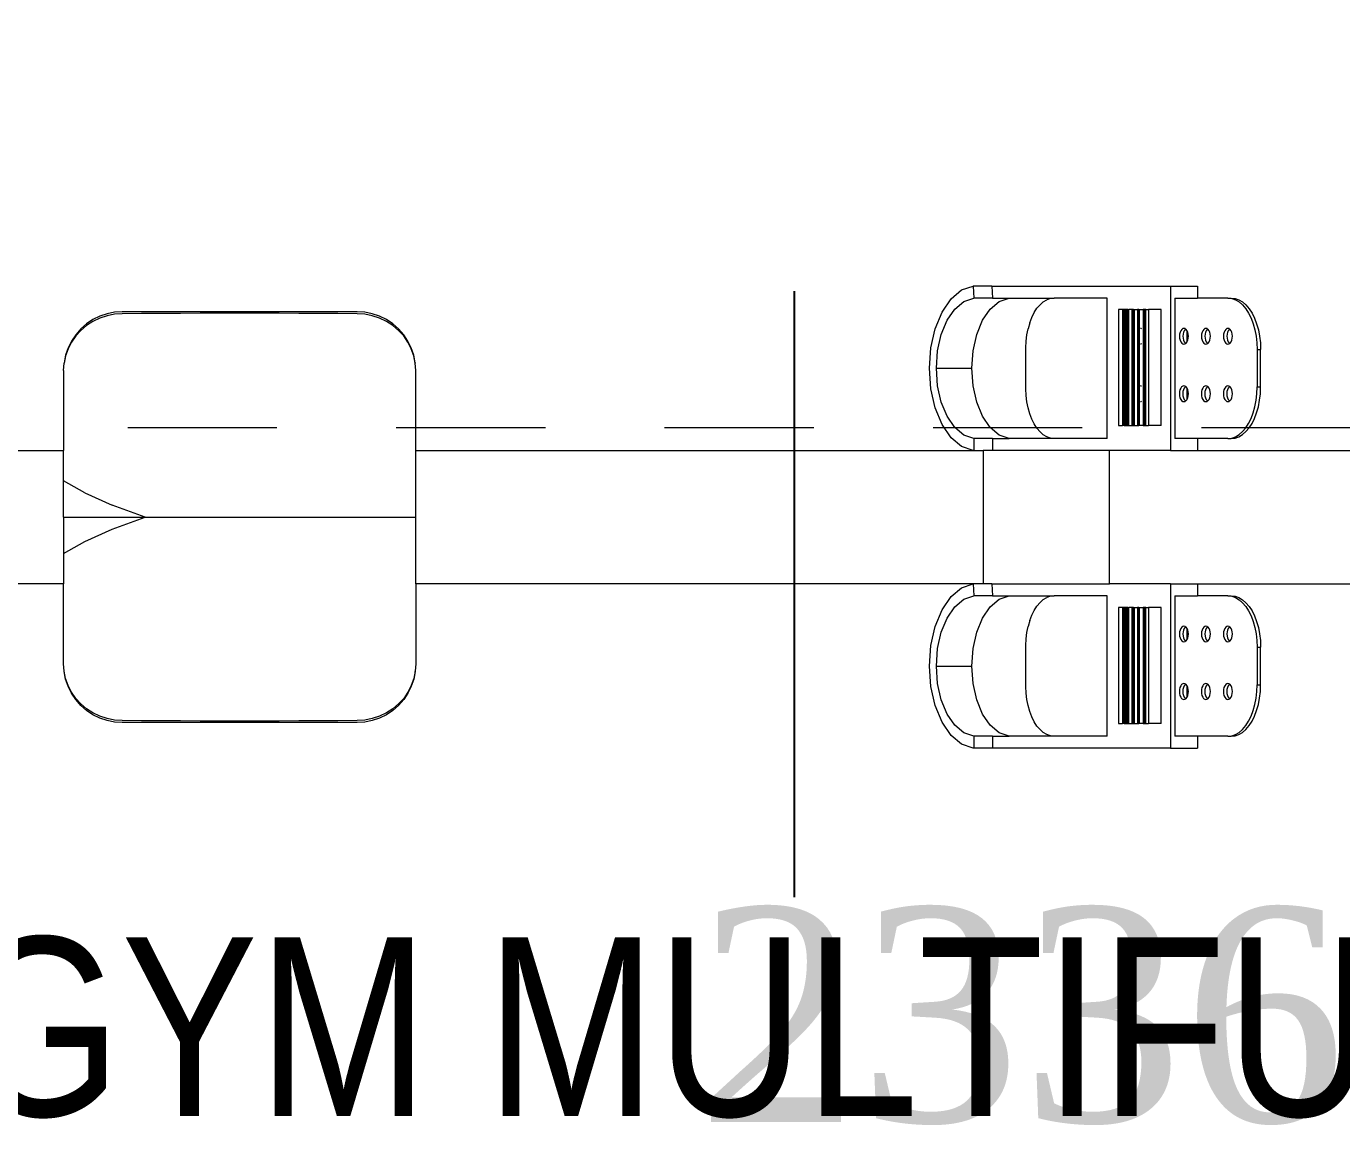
# Model space of a CAD drawing. Header units: millimetres. Extents: x -9564 to 494436, y -140371 to 4257.
# Drawn here: x 84.375 to 85.478, y 123.138 to 124.079 of the extents above; entities that cross this region are included whole.
import ezdxf
from ezdxf.enums import TextEntityAlignment as Align

# ---------------------------------------------------------------- set-up
doc = ezdxf.new("R2010")
doc.units = ezdxf.units.MM
doc.header["$MEASUREMENT"] = 0
doc.linetypes.add('DASHDOTX2', pattern=[50.8, 25.4, -12.7, 0, -12.7])
doc.linetypes.add('HIDDEN2', pattern=[0.1875, 0.125, -0.0625])
doc.layers.get('DEFPOINTS').update_dxf_attribs({"lineweight": 18})
doc.layers.add('1', color=5, linetype='Continuous')
doc.layers.add('TEXT', color=4, linetype='Continuous')
for name, color, linetype, lineweight in [('AS', 8, 'HIDDEN2', 5), ('Edges', 7, 'Continuous', 18), ('XR-KOP A3_MOZART$0$A-TXTKOP', 3, 'Continuous', 5)]:
    doc.layers.add(name, color=color, linetype=linetype, lineweight=lineweight)
doc.styles.add('Arial Narrow', font='ARIALN.TTF')
doc.styles.add('HAND', font='ROMAND.SHX', dxfattribs={"width": 0.8, "height": 250})
doc.styles.add('style2', font='times.ttf', dxfattribs={"height": 0.18})
doc.styles.add('XR-KOP A3_MOZART$0$ROMAND', font='romand.shx', dxfattribs={"height": 2, "bigfont": 'bigfont.shx'})
doc.dimstyles.new('ISO-25', dxfattribs={"dimtxt": 0.18, "dimasz": 0.12, "dimexe": 0.1, "dimexo": 0.1, "dimgap": 0.0625, "dimtad": 1, "dimtoh": 1, "dimdec": 0, "dimlfac": 1000, "dimtxsty": 'style2', "dimblk": 'ARCHTICK', "dimcen": 0.15, "dimclrd": 1, "dimclre": 1, "dimclrt": 4, "dimadec": 0, "dimazin": 0, "dimtfac": 1, "dimtdec": 0, "dimtmove": 0, "dimatfit": 3, "dimldrblk": 'OBLIQUE', "dimfxl": 1, "dimarcsym": 0})

# ---------------------------------------------------------------- blocks, each defined once
blk = doc.blocks.new('as2')
at = {"layer": 'AS'}
blk.add_line((242.9446, 160.0775), (256.2148, 160.0775), dxfattribs=at)
blk = doc.blocks.new('pot2')
at = {"layer": '1', "linetype": 'DASHDOTX2', "ltscale": 0.02}
blk.add_lwpolyline([(170.5051, 148.8386), (170.8821, 148.8386), (170.8821, 171.6414), (170.5051, 171.6414)], dxfattribs=at)
blk = doc.blocks.new('romaplan')
at = {"layer": 'Edges'}
for p, q in [((65.902, 32.971), (64.762, 32.971)), ((64.762, 32.971), (64.762, 32.468)), ((65.902, 32.971), (65.902, 26.077)), ((73.384, 32.971), (65.902, 32.971)), ((73.384, 32.971), (73.356, 32.468)), ((73.384, 32.971), (74.173, 32.971)), ((74.173, 32.971), (74.145, 32.468)), ((74.654, 32.805), (74.173, 32.971)), ((75.096, 32.434), (74.654, 32.805)), ((62.604, 32.022), (62.484, 31.836)), ((62.738, 32.179), (62.604, 32.022)), ((62.748, 32.022), (62.627, 31.836)), ((62.881, 32.304), (62.738, 32.179)), ((62.881, 32.179), (62.748, 32.022)), ((63.033, 32.395), (62.881, 32.304)), ((63.025, 32.304), (62.881, 32.179)), ((63.177, 32.395), (63.025, 32.304)), ((63.191, 32.45), (63.033, 32.395)), ((63.334, 32.45), (63.177, 32.395)), ((63.351, 32.468), (63.191, 32.45)), ((63.494, 32.468), (63.334, 32.45)), ((63.494, 32.468), (63.351, 32.468)), ((63.494, 32.468), (64.762, 32.468)), ((65.717, 32.468), (64.762, 32.468)), ((65.717, 32.468), (65.717, 26.579)), ((66.286, 27.12), (66.286, 31.984)), ((66.286, 31.984), (66.824, 31.984)), ((66.824, 31.984), (66.824, 27.12)), ((66.933, 31.984), (66.824, 31.984)), ((66.933, 27.12), (66.933, 31.984)), ((66.933, 31.984), (66.984, 31.984)), ((66.984, 31.984), (66.984, 27.12)), ((66.994, 31.984), (66.984, 31.984)), ((66.994, 31.984), (66.994, 27.12)), ((66.994, 31.984), (67.052, 31.984)), ((67.052, 31.984), (67.052, 27.12)), ((67.217, 31.984), (67.052, 31.984)), ((67.217, 31.984), (67.217, 27.12)), ((67.228, 31.984), (67.217, 31.984)), ((67.228, 31.984), (67.228, 27.12)), ((67.228, 31.984), (67.289, 31.984)), ((67.289, 31.984), (67.289, 27.12)), ((67.408, 31.984), (67.289, 31.984)), ((67.408, 27.12), (67.408, 31.984)), ((67.454, 31.984), (67.408, 31.984)), ((67.454, 31.984), (67.454, 27.12)), ((67.454, 31.984), (67.466, 31.984)), ((67.466, 31.984), (67.466, 27.12)), ((67.466, 31.984), (67.527, 31.984)), ((67.527, 31.984), (67.527, 27.12)), ((67.527, 31.984), (67.646, 31.984)), ((67.646, 27.12), (67.646, 31.984)), ((67.692, 31.984), (67.646, 31.984)), ((67.692, 31.984), (67.692, 27.12)), ((67.692, 31.984), (67.704, 31.984)), ((67.704, 31.984), (67.704, 27.12)), ((67.704, 31.984), (67.765, 31.984)), ((67.765, 31.984), (67.782, 31.984)), ((67.765, 31.984), (67.765, 27.12)), ((67.782, 31.984), (67.798, 31.984)), ((67.782, 31.984), (67.782, 27.12)), ((67.798, 31.984), (67.815, 31.984)), ((67.798, 31.984), (67.798, 27.12)), ((67.815, 31.984), (67.815, 27.12)), ((67.815, 31.984), (67.831, 31.984)), ((67.831, 31.984), (67.847, 31.984)), ((67.831, 31.984), (67.831, 27.12)), ((67.847, 31.984), (67.862, 31.984)), ((67.847, 31.984), (67.847, 27.12)), ((67.862, 31.984), (67.875, 31.984)), ((67.862, 31.984), (67.862, 27.12)), ((67.875, 31.984), (67.875, 27.12)), ((67.875, 31.984), (67.888, 31.984)), ((67.888, 31.984), (67.899, 31.984)), ((67.888, 31.984), (67.888, 27.12)), ((67.899, 31.984), (67.899, 27.12)), ((67.899, 31.984), (67.909, 31.984)), ((67.909, 31.984), (67.918, 31.984)), ((67.909, 31.984), (67.909, 27.12)), ((67.918, 31.984), (67.918, 27.12)), ((67.918, 31.984), (68.075, 31.984)), ((68.075, 31.984), (68.075, 27.12)), ((68.549, 26.579), (68.549, 32.468)), ((68.549, 32.468), (70.778, 32.468)), ((70.778, 32.468), (70.932, 32.451)), ((72.659, 32.468), (70.778, 32.468)), ((70.932, 32.451), (71.084, 32.397)), ((71.23, 32.31), (71.084, 32.397)), ((71.23, 32.31), (71.369, 32.19)), ((71.369, 32.19), (71.497, 32.038)), ((71.614, 31.859), (71.497, 32.038)), ((73.077, 32.324), (72.659, 32.468)), ((73.356, 32.468), (72.659, 32.468)), ((73.455, 32.007), (73.077, 32.324)), ((73.356, 32.468), (74.145, 32.468)), ((73.776, 31.536), (73.455, 32.007)), ((74.564, 32.324), (74.145, 32.468)), ((74.941, 32.007), (74.564, 32.324)), ((75.262, 31.536), (74.941, 32.007)), ((75.473, 31.882), (75.096, 32.434)), ((62.378, 31.624), (62.289, 31.389)), ((62.484, 31.836), (62.378, 31.624)), ((62.521, 31.624), (62.432, 31.389)), ((62.627, 31.836), (62.521, 31.624)), ((71.716, 31.654), (71.614, 31.859)), ((71.801, 31.428), (71.716, 31.654)), ((71.801, 31.428), (71.87, 31.184)), ((74.021, 30.939), (73.776, 31.536)), ((75.507, 30.939), (75.262, 31.536)), ((75.76, 31.183), (75.473, 31.882)), ((98.491, 31.384), (98.758, 31.563)), ((98.491, 31.317), (98.758, 31.49)), ((98.758, 31.563), (99.047, 31.705)), ((98.758, 31.49), (99.047, 31.628)), ((99.047, 31.705), (99.352, 31.809)), ((99.047, 31.628), (99.352, 31.728)), ((99.352, 31.809), (99.667, 31.871)), ((99.352, 31.728), (99.667, 31.788)), ((99.667, 31.871), (99.988, 31.892)), ((99.667, 31.788), (99.988, 31.809)), ((99.988, 31.892), (109.828, 31.892)), ((99.988, 31.809), (100.799, 31.816)), ((100.799, 31.816), (101.614, 31.822)), ((101.614, 31.822), (102.434, 31.826)), ((102.434, 31.826), (103.257, 31.83)), ((103.257, 31.83), (104.082, 31.832)), ((104.082, 31.832), (104.908, 31.832)), ((104.908, 31.832), (105.735, 31.832)), ((105.735, 31.832), (106.56, 31.83)), ((106.56, 31.83), (107.383, 31.826)), ((107.383, 31.826), (108.202, 31.822)), ((108.202, 31.822), (109.018, 31.816)), ((109.018, 31.816), (109.828, 31.809)), ((109.828, 31.892), (110.149, 31.871)), ((109.828, 31.809), (110.149, 31.788)), ((110.149, 31.871), (110.465, 31.809)), ((110.149, 31.788), (110.465, 31.728)), ((110.465, 31.809), (110.77, 31.705)), ((110.465, 31.728), (110.77, 31.628)), ((110.77, 31.705), (111.058, 31.563)), ((110.77, 31.628), (111.058, 31.49)), ((111.058, 31.563), (111.326, 31.384)), ((111.058, 31.49), (111.326, 31.317)), ((62.218, 31.135), (62.166, 30.868)), ((62.289, 31.389), (62.218, 31.135)), ((62.361, 31.135), (62.31, 30.868)), ((62.432, 31.389), (62.361, 31.135)), ((63.307, 30.868), (63.314, 30.953)), ((63.314, 30.953), (63.332, 31.032)), ((63.332, 31.032), (63.362, 31.1)), ((63.362, 31.1), (63.401, 31.153)), ((63.401, 31.153), (63.422, 31.168)), ((63.422, 31.168), (63.446, 31.185)), ((63.422, 31.168), (63.444, 31.153)), ((63.444, 31.153), (63.482, 31.1)), ((63.446, 31.185), (63.494, 31.197)), ((63.482, 31.1), (63.512, 31.032)), ((63.494, 31.197), (63.542, 31.185)), ((63.512, 31.032), (63.531, 30.953)), ((63.531, 30.953), (63.537, 30.868)), ((63.542, 31.185), (63.587, 31.153)), ((63.587, 31.153), (63.626, 31.1)), ((63.626, 31.1), (63.656, 31.032)), ((63.656, 31.032), (63.674, 30.953)), ((63.674, 30.953), (63.681, 30.868)), ((64.23, 30.868), (64.236, 30.953)), ((64.236, 30.953), (64.255, 31.032)), ((64.255, 31.032), (64.284, 31.1)), ((64.284, 31.1), (64.323, 31.153)), ((64.323, 31.153), (64.345, 31.168)), ((64.345, 31.168), (64.368, 31.185)), ((64.345, 31.168), (64.366, 31.153)), ((64.366, 31.153), (64.405, 31.1)), ((64.368, 31.185), (64.416, 31.197)), ((64.405, 31.1), (64.435, 31.032)), ((64.416, 31.197), (64.465, 31.185)), ((64.435, 31.032), (64.453, 30.953)), ((64.453, 30.953), (64.46, 30.868)), ((64.465, 31.185), (64.51, 31.153)), ((64.51, 31.153), (64.548, 31.1)), ((64.548, 31.1), (64.578, 31.032)), ((64.578, 31.032), (64.597, 30.953)), ((64.597, 30.953), (64.603, 30.868)), ((65.152, 30.868), (65.159, 30.953)), ((65.159, 30.953), (65.177, 31.032)), ((65.177, 31.032), (65.205, 31.095)), ((65.205, 31.095), (65.207, 31.1)), ((65.205, 30.64), (65.205, 31.095)), ((65.207, 31.1), (65.246, 31.153)), ((65.246, 31.153), (65.267, 31.168)), ((65.267, 31.168), (65.291, 31.185)), ((65.267, 31.168), (65.289, 31.153)), ((65.289, 31.153), (65.327, 31.1)), ((65.291, 31.185), (65.339, 31.197)), ((65.327, 31.1), (65.357, 31.032)), ((65.339, 31.197), (65.387, 31.185)), ((65.357, 31.032), (65.376, 30.953)), ((65.376, 30.953), (65.382, 30.868)), ((65.387, 31.185), (65.432, 31.153)), ((65.432, 31.153), (65.471, 31.1)), ((65.471, 31.1), (65.5, 31.032)), ((65.5, 31.032), (65.519, 30.953)), ((65.519, 30.953), (65.525, 30.868)), ((67.121, 31.175), (67.135, 31.185)), ((67.135, 31.185), (67.152, 31.189)), ((71.919, 30.926), (71.87, 31.184)), ((71.95, 30.659), (71.919, 30.926)), ((74.174, 30.254), (74.021, 30.939)), ((75.661, 30.254), (75.507, 30.939)), ((75.939, 30.38), (75.76, 31.183)), ((97.858, 30.662), (98.037, 30.93)), ((97.858, 30.62), (98.037, 30.879)), ((98.037, 30.93), (98.249, 31.172)), ((98.037, 30.879), (98.249, 31.113)), ((98.249, 31.172), (98.491, 31.384)), ((98.249, 31.113), (98.491, 31.317)), ((111.326, 31.384), (111.568, 31.172)), ((111.326, 31.317), (111.568, 31.113)), ((111.568, 31.172), (111.78, 30.93)), ((111.568, 31.113), (111.78, 30.879)), ((111.78, 30.93), (111.959, 30.662)), ((111.78, 30.879), (111.959, 30.62)), ((62.135, 30.591), (62.125, 30.309)), ((62.166, 30.868), (62.135, 30.591)), ((62.279, 30.591), (62.268, 30.309)), ((62.31, 30.868), (62.279, 30.591)), ((63.314, 30.783), (63.307, 30.868)), ((63.332, 30.704), (63.314, 30.783)), ((63.362, 30.635), (63.332, 30.704)), ((63.401, 30.583), (63.362, 30.635)), ((63.422, 30.568), (63.401, 30.583)), ((63.444, 30.583), (63.422, 30.568)), ((63.446, 30.55), (63.422, 30.568)), ((63.482, 30.635), (63.444, 30.583)), ((63.494, 30.539), (63.446, 30.55)), ((63.512, 30.704), (63.482, 30.635)), ((63.542, 30.55), (63.494, 30.539)), ((63.531, 30.783), (63.512, 30.704)), ((63.537, 30.868), (63.531, 30.783)), ((63.587, 30.583), (63.542, 30.55)), ((63.626, 30.635), (63.587, 30.583)), ((63.656, 30.704), (63.626, 30.635)), ((63.674, 30.783), (63.656, 30.704)), ((63.681, 30.868), (63.674, 30.783)), ((64.236, 30.783), (64.23, 30.868)), ((64.255, 30.704), (64.236, 30.783)), ((64.284, 30.635), (64.255, 30.704)), ((64.323, 30.583), (64.284, 30.635)), ((64.345, 30.568), (64.323, 30.583)), ((64.366, 30.583), (64.345, 30.568)), ((64.368, 30.55), (64.345, 30.568)), ((64.405, 30.635), (64.366, 30.583)), ((64.416, 30.539), (64.368, 30.55)), ((64.435, 30.704), (64.405, 30.635)), ((64.465, 30.55), (64.416, 30.539)), ((64.453, 30.783), (64.435, 30.704)), ((64.46, 30.868), (64.453, 30.783)), ((64.51, 30.583), (64.465, 30.55)), ((64.548, 30.635), (64.51, 30.583)), ((64.578, 30.704), (64.548, 30.635)), ((64.597, 30.783), (64.578, 30.704)), ((64.603, 30.868), (64.597, 30.783)), ((65.159, 30.783), (65.152, 30.868)), ((65.177, 30.704), (65.159, 30.783)), ((65.205, 30.64), (65.177, 30.704)), ((65.207, 30.635), (65.205, 30.64)), ((65.246, 30.583), (65.207, 30.635)), ((65.267, 30.568), (65.246, 30.583)), ((65.289, 30.583), (65.267, 30.568)), ((65.291, 30.55), (65.267, 30.568)), ((65.327, 30.635), (65.289, 30.583)), ((65.339, 30.539), (65.291, 30.55)), ((65.357, 30.704), (65.327, 30.635)), ((65.387, 30.55), (65.339, 30.539)), ((65.376, 30.783), (65.357, 30.704)), ((65.382, 30.868), (65.376, 30.783)), ((65.432, 30.583), (65.387, 30.55)), ((65.471, 30.635), (65.432, 30.583)), ((65.5, 30.704), (65.471, 30.635)), ((65.519, 30.783), (65.5, 30.704)), ((65.525, 30.868), (65.519, 30.783)), ((67.135, 30.55), (67.121, 30.561)), ((67.152, 30.547), (67.135, 30.55)), ((71.96, 30.387), (71.95, 30.659)), ((71.96, 28.66), (71.96, 30.387)), ((76, 29.524), (75.939, 30.38)), ((97.612, 30.069), (97.716, 30.374)), ((97.612, 30.047), (97.716, 30.342)), ((97.716, 30.374), (97.858, 30.662)), ((97.716, 30.342), (97.858, 30.62)), ((111.959, 30.662), (112.101, 30.374)), ((111.959, 30.62), (112.101, 30.342)), ((112.101, 30.374), (112.205, 30.069)), ((112.101, 30.342), (112.205, 30.047)), ((62.268, 30.309), (62.125, 30.309)), ((62.125, 28.739), (62.125, 30.309)), ((62.268, 30.309), (62.268, 28.739)), ((74.227, 29.524), (74.174, 30.254)), ((75.713, 29.524), (75.661, 30.254)), ((97.549, 29.753), (97.612, 30.069)), ((97.549, 29.742), (97.612, 30.047)), ((112.205, 30.069), (112.267, 29.753)), ((112.205, 30.047), (112.267, 29.742)), ((74.174, 28.793), (74.227, 29.524)), ((75.713, 29.524), (74.227, 29.524)), ((75.661, 28.793), (75.713, 29.524)), ((75.939, 28.668), (76, 29.524)), ((97.528, 29.432), (97.549, 29.742)), ((97.528, 26.077), (97.528, 29.432)), ((97.549, 29.753), (97.549, 29.742)), ((112.267, 29.753), (112.267, 29.742)), ((112.288, 29.432), (112.267, 29.742)), ((112.288, 29.432), (112.288, 26.077)), ((62.268, 28.739), (62.125, 28.739)), ((62.135, 28.457), (62.125, 28.739)), ((62.279, 28.457), (62.268, 28.739)), ((63.33, 28.623), (63.36, 28.692)), ((63.36, 28.692), (63.4, 28.745)), ((63.4, 28.745), (63.422, 28.762)), ((63.422, 28.762), (63.445, 28.778)), ((63.422, 28.762), (63.445, 28.745)), ((63.445, 28.778), (63.494, 28.79)), ((63.445, 28.745), (63.484, 28.692)), ((63.484, 28.692), (63.514, 28.623)), ((63.494, 28.79), (63.543, 28.778)), ((63.543, 28.778), (63.588, 28.745)), ((63.588, 28.745), (63.628, 28.692)), ((63.628, 28.692), (63.658, 28.623)), ((64.253, 28.623), (64.283, 28.692)), ((64.283, 28.692), (64.322, 28.745)), ((64.322, 28.745), (64.345, 28.762)), ((64.345, 28.762), (64.368, 28.778)), ((64.345, 28.762), (64.367, 28.745)), ((64.367, 28.745), (64.407, 28.692)), ((64.368, 28.778), (64.416, 28.79)), ((64.407, 28.692), (64.437, 28.623)), ((64.416, 28.79), (64.465, 28.778)), ((64.465, 28.778), (64.511, 28.745)), ((64.511, 28.745), (64.55, 28.692)), ((64.55, 28.692), (64.58, 28.623)), ((65.175, 28.623), (65.205, 28.691)), ((65.205, 28.692), (65.244, 28.745)), ((65.205, 28.691), (65.205, 28.692)), ((65.205, 28.223), (65.205, 28.691)), ((65.244, 28.745), (65.267, 28.762)), ((65.267, 28.762), (65.29, 28.778)), ((65.267, 28.762), (65.29, 28.745)), ((65.29, 28.778), (65.339, 28.79)), ((65.29, 28.745), (65.329, 28.692)), ((65.329, 28.692), (65.359, 28.623)), ((65.339, 28.79), (65.388, 28.778)), ((65.388, 28.778), (65.433, 28.745)), ((65.433, 28.745), (65.472, 28.692)), ((65.472, 28.692), (65.503, 28.623)), ((67.121, 28.768), (67.135, 28.778)), ((67.135, 28.778), (67.152, 28.782)), ((74.021, 28.108), (74.174, 28.793)), ((75.507, 28.108), (75.661, 28.793)), ((75.76, 27.865), (75.939, 28.668)), ((62.166, 28.18), (62.135, 28.457)), ((62.218, 27.912), (62.166, 28.18)), ((62.31, 28.18), (62.279, 28.457)), ((62.361, 27.912), (62.31, 28.18)), ((63.305, 28.457), (63.311, 28.543)), ((63.311, 28.371), (63.305, 28.457)), ((63.311, 28.543), (63.33, 28.623)), ((63.33, 28.29), (63.311, 28.371)), ((63.36, 28.221), (63.33, 28.29)), ((63.4, 28.169), (63.36, 28.221)), ((63.422, 28.152), (63.4, 28.169)), ((63.445, 28.169), (63.422, 28.152)), ((63.445, 28.135), (63.422, 28.152)), ((63.484, 28.221), (63.445, 28.169)), ((63.494, 28.124), (63.445, 28.135)), ((63.514, 28.29), (63.484, 28.221)), ((63.543, 28.135), (63.494, 28.124)), ((63.514, 28.623), (63.533, 28.543)), ((63.533, 28.371), (63.514, 28.29)), ((63.533, 28.543), (63.539, 28.457)), ((63.539, 28.457), (63.533, 28.371)), ((63.588, 28.169), (63.543, 28.135)), ((63.628, 28.221), (63.588, 28.169)), ((63.658, 28.29), (63.628, 28.221)), ((63.658, 28.623), (63.677, 28.543)), ((63.677, 28.371), (63.658, 28.29)), ((63.677, 28.543), (63.683, 28.457)), ((63.683, 28.457), (63.677, 28.371)), ((64.227, 28.457), (64.234, 28.543)), ((64.234, 28.371), (64.227, 28.457)), ((64.234, 28.543), (64.253, 28.623)), ((64.253, 28.29), (64.234, 28.371)), ((64.283, 28.221), (64.253, 28.29)), ((64.322, 28.169), (64.283, 28.221)), ((64.345, 28.152), (64.322, 28.169)), ((64.367, 28.169), (64.345, 28.152)), ((64.368, 28.135), (64.345, 28.152)), ((64.407, 28.221), (64.367, 28.169)), ((64.416, 28.124), (64.368, 28.135)), ((64.437, 28.29), (64.407, 28.221)), ((64.465, 28.135), (64.416, 28.124)), ((64.437, 28.623), (64.455, 28.543)), ((64.455, 28.371), (64.437, 28.29)), ((64.455, 28.543), (64.462, 28.457)), ((64.462, 28.457), (64.455, 28.371)), ((64.511, 28.169), (64.465, 28.135)), ((64.55, 28.221), (64.511, 28.169)), ((64.58, 28.29), (64.55, 28.221)), ((64.58, 28.623), (64.599, 28.543)), ((64.599, 28.371), (64.58, 28.29)), ((64.599, 28.543), (64.605, 28.457)), ((64.605, 28.457), (64.599, 28.371)), ((65.15, 28.457), (65.156, 28.543)), ((65.156, 28.371), (65.15, 28.457)), ((65.156, 28.543), (65.175, 28.623)), ((65.175, 28.29), (65.156, 28.371)), ((65.205, 28.223), (65.175, 28.29)), ((65.205, 28.221), (65.205, 28.223)), ((65.244, 28.169), (65.205, 28.221)), ((65.267, 28.152), (65.244, 28.169)), ((65.29, 28.169), (65.267, 28.152)), ((65.29, 28.135), (65.267, 28.152)), ((65.329, 28.221), (65.29, 28.169)), ((65.339, 28.124), (65.29, 28.135)), ((65.359, 28.29), (65.329, 28.221)), ((65.388, 28.135), (65.339, 28.124)), ((65.359, 28.623), (65.378, 28.543)), ((65.378, 28.371), (65.359, 28.29)), ((65.378, 28.543), (65.384, 28.457)), ((65.384, 28.457), (65.378, 28.371)), ((65.433, 28.169), (65.388, 28.135)), ((65.472, 28.221), (65.433, 28.169)), ((65.503, 28.29), (65.472, 28.221)), ((65.503, 28.623), (65.521, 28.543)), ((65.521, 28.371), (65.503, 28.29)), ((65.521, 28.543), (65.528, 28.457)), ((65.528, 28.457), (65.521, 28.371)), ((67.135, 28.135), (67.121, 28.145)), ((67.152, 28.131), (67.135, 28.135)), ((71.87, 27.864), (71.919, 28.122)), ((71.919, 28.122), (71.95, 28.389)), ((71.95, 28.389), (71.96, 28.66)), ((62.289, 27.659), (62.218, 27.912)), ((62.378, 27.424), (62.289, 27.659)), ((62.432, 27.659), (62.361, 27.912)), ((62.521, 27.424), (62.432, 27.659)), ((71.716, 27.394), (71.801, 27.62)), ((71.801, 27.62), (71.87, 27.864)), ((73.776, 27.511), (74.021, 28.108)), ((75.262, 27.511), (75.507, 28.108)), ((75.473, 27.166), (75.76, 27.865)), ((62.484, 27.212), (62.378, 27.424)), ((62.604, 27.026), (62.484, 27.212)), ((62.627, 27.212), (62.521, 27.424)), ((62.738, 26.869), (62.604, 27.026)), ((62.748, 27.026), (62.627, 27.212)), ((62.881, 26.869), (62.748, 27.026)), ((66.286, 27.12), (66.824, 27.12)), ((66.933, 27.12), (66.824, 27.12)), ((66.984, 27.12), (66.933, 27.12)), ((66.984, 27.12), (66.994, 27.12)), ((67.052, 27.12), (66.994, 27.12)), ((67.052, 27.12), (67.217, 27.12)), ((67.217, 27.12), (67.228, 27.12)), ((67.289, 27.12), (67.228, 27.12)), ((67.408, 27.12), (67.289, 27.12)), ((67.454, 27.12), (67.408, 27.12)), ((67.454, 27.12), (67.466, 27.12)), ((67.527, 27.12), (67.466, 27.12)), ((67.646, 27.12), (67.527, 27.12)), ((67.692, 27.12), (67.646, 27.12)), ((67.692, 27.12), (67.704, 27.12)), ((67.765, 27.12), (67.704, 27.12)), ((67.782, 27.12), (67.765, 27.12)), ((67.782, 27.12), (67.798, 27.12)), ((67.815, 27.12), (67.798, 27.12)), ((67.815, 27.12), (67.831, 27.12)), ((67.847, 27.12), (67.831, 27.12)), ((67.847, 27.12), (67.862, 27.12)), ((67.862, 27.12), (67.875, 27.12)), ((67.875, 27.12), (67.888, 27.12)), ((67.888, 27.12), (67.899, 27.12)), ((67.899, 27.12), (67.909, 27.12)), ((67.909, 27.12), (67.918, 27.12)), ((68.075, 27.12), (67.918, 27.12)), ((71.497, 27.009), (71.614, 27.189)), ((71.614, 27.189), (71.716, 27.394)), ((73.077, 26.724), (73.455, 27.04)), ((73.455, 27.04), (73.776, 27.511)), ((74.564, 26.724), (74.941, 27.04)), ((74.941, 27.04), (75.262, 27.511)), ((75.096, 26.613), (75.473, 27.166)), ((62.881, 26.744), (62.738, 26.869)), ((63.025, 26.744), (62.881, 26.869)), ((63.033, 26.653), (62.881, 26.744)), ((63.177, 26.653), (63.025, 26.744)), ((63.191, 26.598), (63.033, 26.653)), ((63.334, 26.598), (63.177, 26.653)), ((63.351, 26.579), (63.191, 26.598)), ((63.494, 26.579), (63.334, 26.598)), ((63.494, 26.579), (63.351, 26.579)), ((63.494, 26.579), (64.762, 26.579)), ((64.762, 26.579), (64.762, 26.077)), ((64.762, 26.579), (65.717, 26.579)), ((68.549, 26.579), (70.778, 26.579)), ((70.778, 26.579), (70.932, 26.597)), ((70.778, 26.579), (72.659, 26.579)), ((70.932, 26.597), (71.084, 26.65)), ((71.084, 26.65), (71.23, 26.738)), ((71.23, 26.738), (71.369, 26.858)), ((71.369, 26.858), (71.497, 27.009)), ((72.659, 26.579), (73.077, 26.724)), ((73.356, 26.579), (72.659, 26.579)), ((73.356, 26.579), (73.356, 26.077)), ((73.356, 26.579), (74.145, 26.579)), ((74.145, 26.579), (74.564, 26.724)), ((74.145, 26.579), (74.145, 26.077)), ((74.654, 26.243), (75.096, 26.613)), ((64.762, 26.077), (56.07, 26.077)), ((65.902, 26.077), (64.762, 26.077)), ((65.902, 26.077), (68.454, 26.077)), ((68.454, 20.488), (68.454, 26.077)), ((68.454, 26.077), (73.356, 26.077)), ((73.356, 26.077), (73.751, 26.077)), ((73.751, 26.077), (73.751, 20.488)), ((74.145, 26.077), (73.751, 26.077)), ((74.173, 26.077), (74.145, 26.077)), ((74.173, 26.077), (74.654, 26.243)), ((97.528, 26.077), (74.173, 26.077)), ((97.528, 23.282), (97.528, 26.077)), ((129.336, 26.077), (112.288, 26.077)), ((112.288, 24.81), (112.288, 26.077)), ((111.399, 24.297), (112.288, 24.81)), ((112.288, 23.282), (112.288, 24.81)), ((111.399, 24.297), (110.257, 23.788)), ((108.866, 23.282), (110.257, 23.788)), ((108.866, 23.282), (97.528, 23.282)), ((97.528, 20.488), (97.528, 23.282)), ((110.257, 22.777), (108.866, 23.282)), ((112.288, 23.282), (108.866, 23.282)), ((112.288, 23.282), (112.288, 21.755)), ((111.399, 22.267), (110.257, 22.777)), ((112.288, 21.755), (111.399, 22.267)), ((112.288, 21.755), (112.288, 20.488)), ((64.762, 20.488), (56.321, 20.488)), ((65.902, 20.488), (64.762, 20.488)), ((64.762, 20.488), (64.762, 19.985)), ((65.902, 20.488), (65.902, 13.594)), ((65.902, 20.488), (68.454, 20.488)), ((73.384, 20.488), (68.454, 20.488)), ((73.384, 20.488), (73.356, 19.985)), ((73.384, 20.488), (73.751, 20.488)), ((73.751, 20.488), (74.173, 20.488)), ((74.173, 20.488), (74.145, 19.985)), ((74.173, 20.488), (97.528, 20.488)), ((74.654, 20.322), (74.173, 20.488)), ((97.528, 20.488), (97.528, 17.132)), ((112.288, 20.488), (129.336, 20.488)), ((112.288, 17.132), (112.288, 20.488)), ((63.033, 19.912), (62.881, 19.821)), ((63.177, 19.912), (63.025, 19.821)), ((63.191, 19.967), (63.033, 19.912)), ((63.334, 19.967), (63.177, 19.912)), ((63.351, 19.985), (63.191, 19.967)), ((63.494, 19.985), (63.334, 19.967)), ((63.494, 19.985), (63.351, 19.985)), ((63.494, 19.985), (64.762, 19.985)), ((65.717, 19.985), (64.762, 19.985)), ((65.717, 19.985), (65.717, 14.096)), ((68.549, 14.096), (68.549, 19.985)), ((68.549, 19.985), (70.778, 19.985)), ((70.778, 19.985), (70.932, 19.968)), ((72.659, 19.985), (70.778, 19.985)), ((70.932, 19.968), (71.084, 19.914)), ((71.23, 19.827), (71.084, 19.914)), ((73.077, 19.841), (72.659, 19.985)), ((73.356, 19.985), (72.659, 19.985)), ((73.356, 19.985), (74.145, 19.985)), ((74.564, 19.841), (74.145, 19.985)), ((75.096, 19.951), (74.654, 20.322)), ((75.473, 19.399), (75.096, 19.951)), ((62.484, 19.353), (62.378, 19.141)), ((62.604, 19.539), (62.484, 19.353)), ((62.627, 19.353), (62.521, 19.141)), ((62.738, 19.696), (62.604, 19.539)), ((62.748, 19.539), (62.627, 19.353)), ((62.881, 19.821), (62.738, 19.696)), ((62.881, 19.696), (62.748, 19.539)), ((63.025, 19.821), (62.881, 19.696)), ((66.286, 14.637), (66.286, 19.501)), ((66.286, 19.501), (66.824, 19.501)), ((66.824, 19.501), (66.824, 14.637)), ((66.933, 19.501), (66.824, 19.501)), ((66.933, 14.637), (66.933, 19.501)), ((66.933, 19.501), (66.984, 19.501)), ((66.984, 19.501), (66.984, 14.637)), ((66.994, 19.501), (66.984, 19.501)), ((66.994, 19.501), (66.994, 14.637)), ((66.994, 19.501), (67.052, 19.501)), ((67.052, 19.501), (67.052, 14.637)), ((67.217, 19.501), (67.052, 19.501)), ((67.217, 19.501), (67.217, 14.637)), ((67.228, 19.501), (67.217, 19.501)), ((67.228, 19.501), (67.228, 14.637)), ((67.228, 19.501), (67.289, 19.501)), ((67.289, 19.501), (67.289, 14.637)), ((67.408, 19.501), (67.289, 19.501)), ((67.408, 14.637), (67.408, 19.501)), ((67.454, 19.501), (67.408, 19.501)), ((67.454, 19.501), (67.454, 14.637)), ((67.454, 19.501), (67.466, 19.501)), ((67.466, 19.501), (67.466, 14.637)), ((67.466, 19.501), (67.527, 19.501)), ((67.527, 19.501), (67.527, 14.637)), ((67.527, 19.501), (67.646, 19.501)), ((67.646, 14.637), (67.646, 19.501)), ((67.692, 19.501), (67.646, 19.501)), ((67.692, 19.501), (67.692, 14.637)), ((67.692, 19.501), (67.704, 19.501)), ((67.704, 19.501), (67.704, 14.637)), ((67.704, 19.501), (67.765, 19.501)), ((67.765, 19.501), (67.782, 19.501)), ((67.765, 19.501), (67.765, 14.637)), ((67.782, 19.501), (67.798, 19.501)), ((67.782, 19.501), (67.782, 14.637)), ((67.798, 19.501), (67.815, 19.501)), ((67.798, 19.501), (67.798, 14.637)), ((67.815, 19.501), (67.815, 14.637)), ((67.815, 19.501), (67.831, 19.501)), ((67.831, 19.501), (67.847, 19.501)), ((67.831, 19.501), (67.831, 14.637)), ((67.847, 19.501), (67.862, 19.501)), ((67.847, 19.501), (67.847, 14.637)), ((67.862, 19.501), (67.875, 19.501)), ((67.862, 19.501), (67.862, 14.637)), ((67.875, 19.501), (67.875, 14.637)), ((67.875, 19.501), (67.888, 19.501)), ((67.888, 19.501), (67.899, 19.501)), ((67.888, 19.501), (67.888, 14.637)), ((67.899, 19.501), (67.899, 14.637)), ((67.899, 19.501), (67.909, 19.501)), ((67.909, 19.501), (67.918, 19.501)), ((67.909, 19.501), (67.909, 14.637)), ((67.918, 19.501), (67.918, 14.637)), ((67.918, 19.501), (68.075, 19.501)), ((68.075, 19.501), (68.075, 14.637)), ((71.23, 19.827), (71.369, 19.707)), ((71.369, 19.707), (71.497, 19.555)), ((71.614, 19.376), (71.497, 19.555)), ((71.716, 19.171), (71.614, 19.376)), ((73.455, 19.524), (73.077, 19.841)), ((73.776, 19.053), (73.455, 19.524)), ((74.941, 19.524), (74.564, 19.841)), ((75.262, 19.053), (74.941, 19.524)), ((75.76, 18.7), (75.473, 19.399)), ((62.289, 18.906), (62.218, 18.652)), ((62.378, 19.141), (62.289, 18.906)), ((62.432, 18.906), (62.361, 18.652)), ((62.521, 19.141), (62.432, 18.906)), ((71.801, 18.945), (71.716, 19.171)), ((71.801, 18.945), (71.87, 18.701)), ((74.021, 18.456), (73.776, 19.053)), ((75.507, 18.456), (75.262, 19.053)), ((62.166, 18.385), (62.135, 18.108)), ((62.218, 18.652), (62.166, 18.385)), ((62.31, 18.385), (62.279, 18.108)), ((62.361, 18.652), (62.31, 18.385)), ((63.307, 18.385), (63.314, 18.47)), ((63.314, 18.3), (63.307, 18.385)), ((63.314, 18.47), (63.332, 18.549)), ((63.332, 18.221), (63.314, 18.3)), ((63.332, 18.549), (63.362, 18.617)), ((63.362, 18.152), (63.332, 18.221)), ((63.362, 18.617), (63.401, 18.67)), ((63.401, 18.67), (63.422, 18.685)), ((63.422, 18.685), (63.446, 18.702)), ((63.422, 18.685), (63.444, 18.67)), ((63.444, 18.67), (63.482, 18.617)), ((63.446, 18.702), (63.494, 18.714)), ((63.482, 18.617), (63.512, 18.549)), ((63.512, 18.221), (63.482, 18.152)), ((63.494, 18.714), (63.542, 18.702)), ((63.512, 18.549), (63.531, 18.47)), ((63.531, 18.3), (63.512, 18.221)), ((63.531, 18.47), (63.537, 18.385)), ((63.537, 18.385), (63.531, 18.3)), ((63.542, 18.702), (63.587, 18.67)), ((63.587, 18.67), (63.626, 18.617)), ((63.626, 18.617), (63.656, 18.549)), ((63.656, 18.221), (63.626, 18.152)), ((63.656, 18.549), (63.674, 18.47)), ((63.674, 18.3), (63.656, 18.221)), ((63.674, 18.47), (63.681, 18.385)), ((63.681, 18.385), (63.674, 18.3)), ((64.23, 18.385), (64.236, 18.47)), ((64.236, 18.3), (64.23, 18.385)), ((64.236, 18.47), (64.255, 18.549)), ((64.255, 18.221), (64.236, 18.3)), ((64.255, 18.549), (64.284, 18.617)), ((64.284, 18.152), (64.255, 18.221)), ((64.284, 18.617), (64.323, 18.67)), ((64.323, 18.67), (64.345, 18.685)), ((64.345, 18.685), (64.368, 18.702)), ((64.345, 18.685), (64.366, 18.67)), ((64.366, 18.67), (64.405, 18.617)), ((64.368, 18.702), (64.416, 18.714)), ((64.405, 18.617), (64.435, 18.549)), ((64.435, 18.221), (64.405, 18.152)), ((64.416, 18.714), (64.465, 18.702)), ((64.435, 18.549), (64.453, 18.47)), ((64.453, 18.3), (64.435, 18.221)), ((64.453, 18.47), (64.46, 18.385)), ((64.46, 18.385), (64.453, 18.3)), ((64.465, 18.702), (64.51, 18.67)), ((64.51, 18.67), (64.548, 18.617)), ((64.548, 18.617), (64.578, 18.549)), ((64.578, 18.221), (64.548, 18.152)), ((64.578, 18.549), (64.597, 18.47)), ((64.597, 18.3), (64.578, 18.221)), ((64.597, 18.47), (64.603, 18.385)), ((64.603, 18.385), (64.597, 18.3)), ((65.152, 18.385), (65.159, 18.47)), ((65.159, 18.3), (65.152, 18.385)), ((65.159, 18.47), (65.177, 18.549)), ((65.177, 18.221), (65.159, 18.3)), ((65.177, 18.549), (65.205, 18.612)), ((65.205, 18.157), (65.177, 18.221)), ((65.205, 18.612), (65.207, 18.617)), ((65.205, 18.157), (65.205, 18.612)), ((65.207, 18.617), (65.246, 18.67)), ((65.246, 18.67), (65.267, 18.685)), ((65.267, 18.685), (65.291, 18.702)), ((65.267, 18.685), (65.289, 18.67)), ((65.289, 18.67), (65.327, 18.617)), ((65.291, 18.702), (65.339, 18.714)), ((65.327, 18.617), (65.357, 18.549)), ((65.357, 18.221), (65.327, 18.152)), ((65.339, 18.714), (65.387, 18.702)), ((65.357, 18.549), (65.376, 18.47)), ((65.376, 18.3), (65.357, 18.221)), ((65.376, 18.47), (65.382, 18.385)), ((65.382, 18.385), (65.376, 18.3)), ((65.387, 18.702), (65.432, 18.67)), ((65.432, 18.67), (65.471, 18.617)), ((65.471, 18.617), (65.5, 18.549)), ((65.5, 18.221), (65.471, 18.152)), ((65.5, 18.549), (65.519, 18.47)), ((65.519, 18.3), (65.5, 18.221)), ((65.519, 18.47), (65.525, 18.385)), ((65.525, 18.385), (65.519, 18.3)), ((71.919, 18.443), (71.87, 18.701)), ((71.95, 18.176), (71.919, 18.443)), ((74.174, 17.771), (74.021, 18.456)), ((75.661, 17.771), (75.507, 18.456)), ((75.939, 17.897), (75.76, 18.7)), ((62.135, 18.108), (62.125, 17.826)), ((62.268, 17.826), (62.125, 17.826)), ((62.125, 16.256), (62.125, 17.826)), ((62.279, 18.108), (62.268, 17.826)), ((62.268, 17.826), (62.268, 16.256)), ((63.401, 18.1), (63.362, 18.152)), ((63.422, 18.085), (63.401, 18.1)), ((63.444, 18.1), (63.422, 18.085)), ((63.446, 18.067), (63.422, 18.085)), ((63.482, 18.152), (63.444, 18.1)), ((63.494, 18.056), (63.446, 18.067)), ((63.542, 18.067), (63.494, 18.056)), ((63.587, 18.1), (63.542, 18.067)), ((63.626, 18.152), (63.587, 18.1)), ((64.323, 18.1), (64.284, 18.152)), ((64.345, 18.085), (64.323, 18.1)), ((64.366, 18.1), (64.345, 18.085)), ((64.368, 18.067), (64.345, 18.085)), ((64.405, 18.152), (64.366, 18.1)), ((64.416, 18.056), (64.368, 18.067)), ((64.465, 18.067), (64.416, 18.056)), ((64.51, 18.1), (64.465, 18.067)), ((64.548, 18.152), (64.51, 18.1)), ((65.207, 18.152), (65.205, 18.157)), ((65.246, 18.1), (65.207, 18.152)), ((65.267, 18.085), (65.246, 18.1)), ((65.289, 18.1), (65.267, 18.085)), ((65.291, 18.067), (65.267, 18.085)), ((65.327, 18.152), (65.289, 18.1)), ((65.339, 18.056), (65.291, 18.067)), ((65.387, 18.067), (65.339, 18.056)), ((65.432, 18.1), (65.387, 18.067)), ((65.471, 18.152), (65.432, 18.1)), ((71.96, 17.904), (71.95, 18.176)), ((71.96, 16.177), (71.96, 17.904)), ((74.227, 17.041), (74.174, 17.771)), ((75.713, 17.041), (75.661, 17.771)), ((76, 17.041), (75.939, 17.897)), ((97.528, 17.132), (97.549, 16.822)), ((112.267, 16.822), (112.288, 17.132)), ((74.174, 16.31), (74.227, 17.041)), ((75.713, 17.041), (74.227, 17.041)), ((75.661, 16.31), (75.713, 17.041)), ((75.939, 16.185), (76, 17.041)), ((97.549, 16.811), (97.549, 16.822)), ((97.549, 16.822), (97.612, 16.517)), ((97.549, 16.811), (97.612, 16.496)), ((112.205, 16.517), (112.267, 16.822)), ((112.205, 16.496), (112.267, 16.811)), ((112.267, 16.811), (112.267, 16.822)), ((62.268, 16.256), (62.125, 16.256)), ((62.135, 15.974), (62.125, 16.256)), ((62.279, 15.974), (62.268, 16.256)), ((63.305, 15.974), (63.311, 16.06)), ((63.311, 16.06), (63.33, 16.14)), ((63.33, 16.14), (63.36, 16.209)), ((63.36, 16.209), (63.4, 16.262)), ((63.4, 16.262), (63.422, 16.279)), ((63.422, 16.279), (63.445, 16.295)), ((63.422, 16.279), (63.445, 16.262)), ((63.445, 16.295), (63.494, 16.307)), ((63.445, 16.262), (63.484, 16.209)), ((63.484, 16.209), (63.514, 16.14)), ((63.494, 16.307), (63.543, 16.295)), ((63.514, 16.14), (63.533, 16.06)), ((63.533, 16.06), (63.539, 15.974)), ((63.543, 16.295), (63.588, 16.262)), ((63.588, 16.262), (63.628, 16.209)), ((63.628, 16.209), (63.658, 16.14)), ((63.658, 16.14), (63.677, 16.06)), ((63.677, 16.06), (63.683, 15.974)), ((64.227, 15.974), (64.234, 16.06)), ((64.234, 16.06), (64.253, 16.14)), ((64.253, 16.14), (64.283, 16.209)), ((64.283, 16.209), (64.322, 16.262)), ((64.322, 16.262), (64.345, 16.279)), ((64.345, 16.279), (64.368, 16.295)), ((64.345, 16.279), (64.367, 16.262)), ((64.367, 16.262), (64.407, 16.209)), ((64.368, 16.295), (64.416, 16.307)), ((64.407, 16.209), (64.437, 16.14)), ((64.416, 16.307), (64.465, 16.295)), ((64.437, 16.14), (64.455, 16.06)), ((64.455, 16.06), (64.462, 15.974)), ((64.465, 16.295), (64.511, 16.262)), ((64.511, 16.262), (64.55, 16.209)), ((64.55, 16.209), (64.58, 16.14)), ((64.58, 16.14), (64.599, 16.06)), ((64.599, 16.06), (64.605, 15.974)), ((65.15, 15.974), (65.156, 16.06)), ((65.156, 16.06), (65.175, 16.14)), ((65.175, 16.14), (65.205, 16.208)), ((65.205, 16.209), (65.244, 16.262)), ((65.205, 16.208), (65.205, 16.209)), ((65.205, 15.74), (65.205, 16.208)), ((65.244, 16.262), (65.267, 16.279)), ((65.267, 16.279), (65.29, 16.295)), ((65.267, 16.279), (65.29, 16.262)), ((65.29, 16.295), (65.339, 16.307)), ((65.29, 16.262), (65.329, 16.209)), ((65.329, 16.209), (65.359, 16.14)), ((65.339, 16.307), (65.388, 16.295)), ((65.359, 16.14), (65.378, 16.06)), ((65.378, 16.06), (65.384, 15.974)), ((65.388, 16.295), (65.433, 16.262)), ((65.433, 16.262), (65.472, 16.209)), ((65.472, 16.209), (65.503, 16.14)), ((65.503, 16.14), (65.521, 16.06)), ((65.521, 16.06), (65.528, 15.974)), ((71.95, 15.906), (71.96, 16.177)), ((74.021, 15.625), (74.174, 16.31)), ((75.507, 15.625), (75.661, 16.31)), ((75.76, 15.382), (75.939, 16.185)), ((97.612, 16.517), (97.716, 16.223)), ((97.612, 16.496), (97.716, 16.191)), ((97.716, 16.223), (97.858, 15.944)), ((97.716, 16.191), (97.858, 15.902)), ((111.959, 15.944), (112.101, 16.223)), ((111.959, 15.902), (112.101, 16.191)), ((112.101, 16.223), (112.205, 16.517)), ((112.101, 16.191), (112.205, 16.496)), ((62.166, 15.697), (62.135, 15.974)), ((62.218, 15.429), (62.166, 15.697)), ((62.31, 15.697), (62.279, 15.974)), ((62.361, 15.429), (62.31, 15.697)), ((63.311, 15.888), (63.305, 15.974)), ((63.33, 15.807), (63.311, 15.888)), ((63.36, 15.738), (63.33, 15.807)), ((63.4, 15.686), (63.36, 15.738)), ((63.422, 15.669), (63.4, 15.686)), ((63.445, 15.686), (63.422, 15.669)), ((63.445, 15.652), (63.422, 15.669)), ((63.484, 15.738), (63.445, 15.686)), ((63.494, 15.641), (63.445, 15.652)), ((63.514, 15.807), (63.484, 15.738)), ((63.543, 15.652), (63.494, 15.641)), ((63.533, 15.888), (63.514, 15.807)), ((63.539, 15.974), (63.533, 15.888)), ((63.588, 15.686), (63.543, 15.652)), ((63.628, 15.738), (63.588, 15.686)), ((63.658, 15.807), (63.628, 15.738)), ((63.677, 15.888), (63.658, 15.807)), ((63.683, 15.974), (63.677, 15.888)), ((64.234, 15.888), (64.227, 15.974)), ((64.253, 15.807), (64.234, 15.888)), ((64.283, 15.738), (64.253, 15.807)), ((64.322, 15.686), (64.283, 15.738)), ((64.345, 15.669), (64.322, 15.686)), ((64.367, 15.686), (64.345, 15.669)), ((64.368, 15.652), (64.345, 15.669)), ((64.407, 15.738), (64.367, 15.686)), ((64.416, 15.641), (64.368, 15.652)), ((64.437, 15.807), (64.407, 15.738)), ((64.465, 15.652), (64.416, 15.641)), ((64.455, 15.888), (64.437, 15.807)), ((64.462, 15.974), (64.455, 15.888)), ((64.511, 15.686), (64.465, 15.652)), ((64.55, 15.738), (64.511, 15.686)), ((64.58, 15.807), (64.55, 15.738)), ((64.599, 15.888), (64.58, 15.807)), ((64.605, 15.974), (64.599, 15.888)), ((65.156, 15.888), (65.15, 15.974)), ((65.175, 15.807), (65.156, 15.888)), ((65.205, 15.74), (65.175, 15.807)), ((65.205, 15.738), (65.205, 15.74)), ((65.244, 15.686), (65.205, 15.738)), ((65.267, 15.669), (65.244, 15.686)), ((65.29, 15.686), (65.267, 15.669)), ((65.29, 15.652), (65.267, 15.669)), ((65.329, 15.738), (65.29, 15.686)), ((65.339, 15.641), (65.29, 15.652)), ((65.359, 15.807), (65.329, 15.738)), ((65.388, 15.652), (65.339, 15.641)), ((65.378, 15.888), (65.359, 15.807)), ((65.384, 15.974), (65.378, 15.888)), ((65.433, 15.686), (65.388, 15.652)), ((65.472, 15.738), (65.433, 15.686)), ((65.503, 15.807), (65.472, 15.738)), ((65.521, 15.888), (65.503, 15.807)), ((65.528, 15.974), (65.521, 15.888)), ((71.87, 15.381), (71.919, 15.639)), ((71.919, 15.639), (71.95, 15.906)), ((73.776, 15.028), (74.021, 15.625)), ((75.262, 15.028), (75.507, 15.625)), ((97.858, 15.944), (98.037, 15.686)), ((97.858, 15.902), (98.037, 15.635)), ((98.037, 15.686), (98.249, 15.452)), ((98.037, 15.635), (98.249, 15.393)), ((98.249, 15.452), (98.491, 15.247)), ((111.326, 15.247), (111.568, 15.452)), ((111.568, 15.452), (111.78, 15.686)), ((111.568, 15.393), (111.78, 15.635)), ((111.78, 15.686), (111.959, 15.944)), ((111.78, 15.635), (111.959, 15.902)), ((62.289, 15.176), (62.218, 15.429)), ((62.378, 14.941), (62.289, 15.176)), ((62.432, 15.176), (62.361, 15.429)), ((62.484, 14.729), (62.378, 14.941)), ((62.521, 14.941), (62.432, 15.176)), ((62.627, 14.729), (62.521, 14.941)), ((71.614, 14.706), (71.716, 14.911)), ((71.716, 14.911), (71.801, 15.137)), ((71.801, 15.137), (71.87, 15.381)), ((73.455, 14.557), (73.776, 15.028)), ((74.941, 14.557), (75.262, 15.028)), ((75.473, 14.683), (75.76, 15.382)), ((98.249, 15.393), (98.491, 15.181)), ((98.491, 15.247), (98.758, 15.075)), ((98.491, 15.181), (98.758, 15.002)), ((98.758, 15.075), (99.047, 14.937)), ((98.758, 15.002), (99.047, 14.86)), ((99.047, 14.937), (99.352, 14.837)), ((110.465, 14.837), (110.77, 14.937)), ((110.77, 14.937), (111.058, 15.075)), ((110.77, 14.86), (111.058, 15.002)), ((111.058, 15.075), (111.326, 15.247)), ((111.058, 15.002), (111.326, 15.181)), ((111.326, 15.181), (111.568, 15.393)), ((62.604, 14.543), (62.484, 14.729)), ((62.738, 14.386), (62.604, 14.543)), ((62.748, 14.543), (62.627, 14.729)), ((62.881, 14.261), (62.738, 14.386)), ((62.881, 14.386), (62.748, 14.543)), ((63.025, 14.261), (62.881, 14.386)), ((66.286, 14.637), (66.824, 14.637)), ((66.933, 14.637), (66.824, 14.637)), ((66.984, 14.637), (66.933, 14.637)), ((66.984, 14.637), (66.994, 14.637)), ((67.052, 14.637), (66.994, 14.637)), ((67.052, 14.637), (67.217, 14.637)), ((67.217, 14.637), (67.228, 14.637)), ((67.289, 14.637), (67.228, 14.637)), ((67.408, 14.637), (67.289, 14.637)), ((67.454, 14.637), (67.408, 14.637)), ((67.454, 14.637), (67.466, 14.637)), ((67.527, 14.637), (67.466, 14.637)), ((67.646, 14.637), (67.527, 14.637)), ((67.692, 14.637), (67.646, 14.637)), ((67.692, 14.637), (67.704, 14.637)), ((67.765, 14.637), (67.704, 14.637)), ((67.782, 14.637), (67.765, 14.637)), ((67.782, 14.637), (67.798, 14.637)), ((67.815, 14.637), (67.798, 14.637)), ((67.815, 14.637), (67.831, 14.637)), ((67.847, 14.637), (67.831, 14.637)), ((67.847, 14.637), (67.862, 14.637)), ((67.862, 14.637), (67.875, 14.637)), ((67.875, 14.637), (67.888, 14.637)), ((67.888, 14.637), (67.899, 14.637)), ((67.899, 14.637), (67.909, 14.637)), ((67.909, 14.637), (67.918, 14.637)), ((68.075, 14.637), (67.918, 14.637)), ((71.23, 14.255), (71.369, 14.375)), ((71.369, 14.375), (71.497, 14.526)), ((71.497, 14.526), (71.614, 14.706)), ((73.077, 14.241), (73.455, 14.557)), ((74.564, 14.241), (74.941, 14.557)), ((75.096, 14.13), (75.473, 14.683)), ((99.047, 14.86), (99.352, 14.756)), ((99.352, 14.837), (99.667, 14.776)), ((99.352, 14.756), (99.667, 14.693)), ((99.667, 14.776), (99.988, 14.756)), ((99.667, 14.693), (99.988, 14.672)), ((99.988, 14.756), (100.799, 14.749)), ((99.988, 14.672), (109.828, 14.672)), ((100.799, 14.749), (101.614, 14.743)), ((101.614, 14.743), (102.434, 14.738)), ((102.434, 14.738), (103.257, 14.735)), ((103.257, 14.735), (104.082, 14.733)), ((104.082, 14.733), (104.908, 14.732)), ((104.908, 14.732), (105.735, 14.733)), ((105.735, 14.733), (106.56, 14.735)), ((106.56, 14.735), (107.383, 14.738)), ((107.383, 14.738), (108.202, 14.743)), ((108.202, 14.743), (109.018, 14.749)), ((109.018, 14.749), (109.828, 14.756)), ((109.828, 14.756), (110.149, 14.776)), ((109.828, 14.672), (110.149, 14.693)), ((110.149, 14.776), (110.465, 14.837)), ((110.149, 14.693), (110.465, 14.756)), ((110.465, 14.756), (110.77, 14.86)), ((63.033, 14.17), (62.881, 14.261)), ((63.177, 14.17), (63.025, 14.261)), ((63.191, 14.115), (63.033, 14.17)), ((63.334, 14.115), (63.177, 14.17)), ((63.351, 14.096), (63.191, 14.115)), ((63.494, 14.096), (63.334, 14.115)), ((63.494, 14.096), (63.351, 14.096)), ((63.494, 14.096), (64.762, 14.096)), ((64.762, 14.096), (64.762, 13.594)), ((64.762, 14.096), (65.717, 14.096)), ((68.549, 14.096), (70.778, 14.096)), ((70.778, 14.096), (70.932, 14.114)), ((70.778, 14.096), (72.659, 14.096)), ((70.932, 14.114), (71.084, 14.167)), ((71.084, 14.167), (71.23, 14.255)), ((72.659, 14.096), (73.077, 14.241)), ((73.356, 14.096), (72.659, 14.096)), ((73.356, 14.096), (73.356, 13.594)), ((73.356, 14.096), (74.145, 14.096)), ((74.145, 14.096), (74.564, 14.241)), ((74.145, 14.096), (74.145, 13.594)), ((74.654, 13.76), (75.096, 14.13)), ((65.902, 13.594), (64.762, 13.594)), ((65.902, 13.594), (73.356, 13.594)), ((73.356, 13.594), (74.145, 13.594)), ((74.145, 13.594), (74.173, 13.594)), ((74.173, 13.594), (74.654, 13.76))]:
    blk.add_line(p, q, dxfattribs=at)
blk = doc.blocks.new('_ArchTick')
at = {"color": 0, "linetype": 'ByBlock', "const_width": 0.15}
blk.add_lwpolyline([(-0.5, -0.5), (0.5, 0.5)], dxfattribs=at)
blk = doc.blocks.new('*D684')
at = {"color": 1, "lineweight": -2, "transparency": 16777216}
for p, q in [((309.5297, 165.7982), (309.5297, 165.2247)), ((307.1936, 165.7972), (307.1936, 165.2247)), ((309.5297, 165.3247), (307.1936, 165.3247))]:
    blk.add_line(p, q, dxfattribs=at)
at = {"layer": 'DEFPOINTS', "color": 0, "transparency": 16777216}
for p in [(309.5297, 165.8982), (307.1936, 165.8972), (307.1936, 165.3247)]:
    blk.add_point(p, dxfattribs=at)
at = {"color": 1, "lineweight": -2, "transparency": 16777216, "xscale": 0.12, "yscale": 0.12, "zscale": 0.12, "rotation": 180}
blk.add_blockref('_ArchTick', (307.1936, 165.3247), dxfattribs=at)
at = {"color": 1, "lineweight": -2, "transparency": 16777216, "xscale": 0.12, "yscale": 0.12, "zscale": 0.12}
blk.add_blockref('_ArchTick', (309.5297, 165.3247), dxfattribs=at)
at = {"color": 4, "transparency": 16777216, "insert": (308.3616, 165.4788), "char_height": 0.18, "attachment_point": 5, "style": 'style2'}
blk.add_mtext('2336', dxfattribs=at)
blk = doc.blocks.new('_Oblique')
at = {"color": 0, "linetype": 'ByBlock', "lineweight": -2}
blk.add_line((-0.5, -0.5), (0.5, 0.5), dxfattribs=at)
blk = doc.blocks.new('A$C2a879c63')
blk.add_blockref('pot2', (-56.9483, -143.5351))
at = {"xscale": -0.02, "yscale": 0.02, "zscale": 0.02}
blk.add_blockref('romaplan', (115.567, 21.8964), dxfattribs=at)
at = {"layer": 'AS'}
blk.add_blockref('as2', (-138.7946, -137.6403), dxfattribs=at)
at = {"color": 4, "style": 'HAND'}
for tag, height, rotation, p in [('DRY.WASHER', 0.054, 0, (11.9366, 24.9122)), ('PATIO', 0.135, 0, (20.9666, 21.5696)), ('GENSET', 0.135, 0, (18.2157, 17.1045)), ('PLANTERBOX', 0.135, 90, (22.169, 13.2959)), ('PLANTERBOX', 0.135, 0, (18.5224, 11.5633)), ('PATIO', 0.135, 0, (400.0395, 10.821)), ('CARPORT', 0.135, 0, (12.157, 9.7744)), ('CARPORT', 0.135, 0, (20.6202, 9.7744))]:
    blk.add_attdef(tag, text='', height=height, rotation=rotation, dxfattribs=at).set_placement(p, align=Align.MIDDLE)
at = {"layer": 'TEXT', "transparency": 33554687, "style": 'Arial Narrow'}
blk.add_text('GYM MULTIFUNCTION', height=0.15, dxfattribs=at).set_placement((113.2358, 21.8599))
at = {"layer": 'XR-KOP A3_MOZART$0$A-TXTKOP', "style": 'XR-KOP A3_MOZART$0$ROMAND'}
for tag, p in [('1:200', (37.0468, 3.1879)), ('1:100', (79.0468, 3.1879)), ('1:100', (121.0468, 3.1879)), ('1:100', (163.0468, 3.1879)), ('1:100', (205.0468, 3.1879)), ('1:100', (247.0468, 3.1879)), ('1:100', (289.0468, 3.1879)), ('1:100', (331.0468, 3.1879)), ('1:100', (373.0468, 3.1879)), ('1:100', (415.0468, 3.1879)), ('1:100', (457.0468, 3.1879)), ('1:100', (499.0468, 3.1879))]:
    blk.add_attdef(tag, text='', height=0.1296, dxfattribs=at).set_placement(p, align=Align.MIDDLE)
dim = blk.add_linear_dim(base=(112.9556, 21.7895), p1=(115.2917, 22.363), p2=(112.9556, 22.3621), angle=180, dimstyle='ISO-25')
dim.commit()
dim.dimension.update_dxf_attribs({"geometry": '*D684', "text_midpoint": (114.1237, 21.9436), "insert": (-194.2379, -143.5351)})

msp = doc.modelspace()

# ---------------------------------------------------------------- block references
msp.add_blockref('A$C2a879c63', (-28.9148, 101.3058))

doc.saveas('drawing.dxf')
